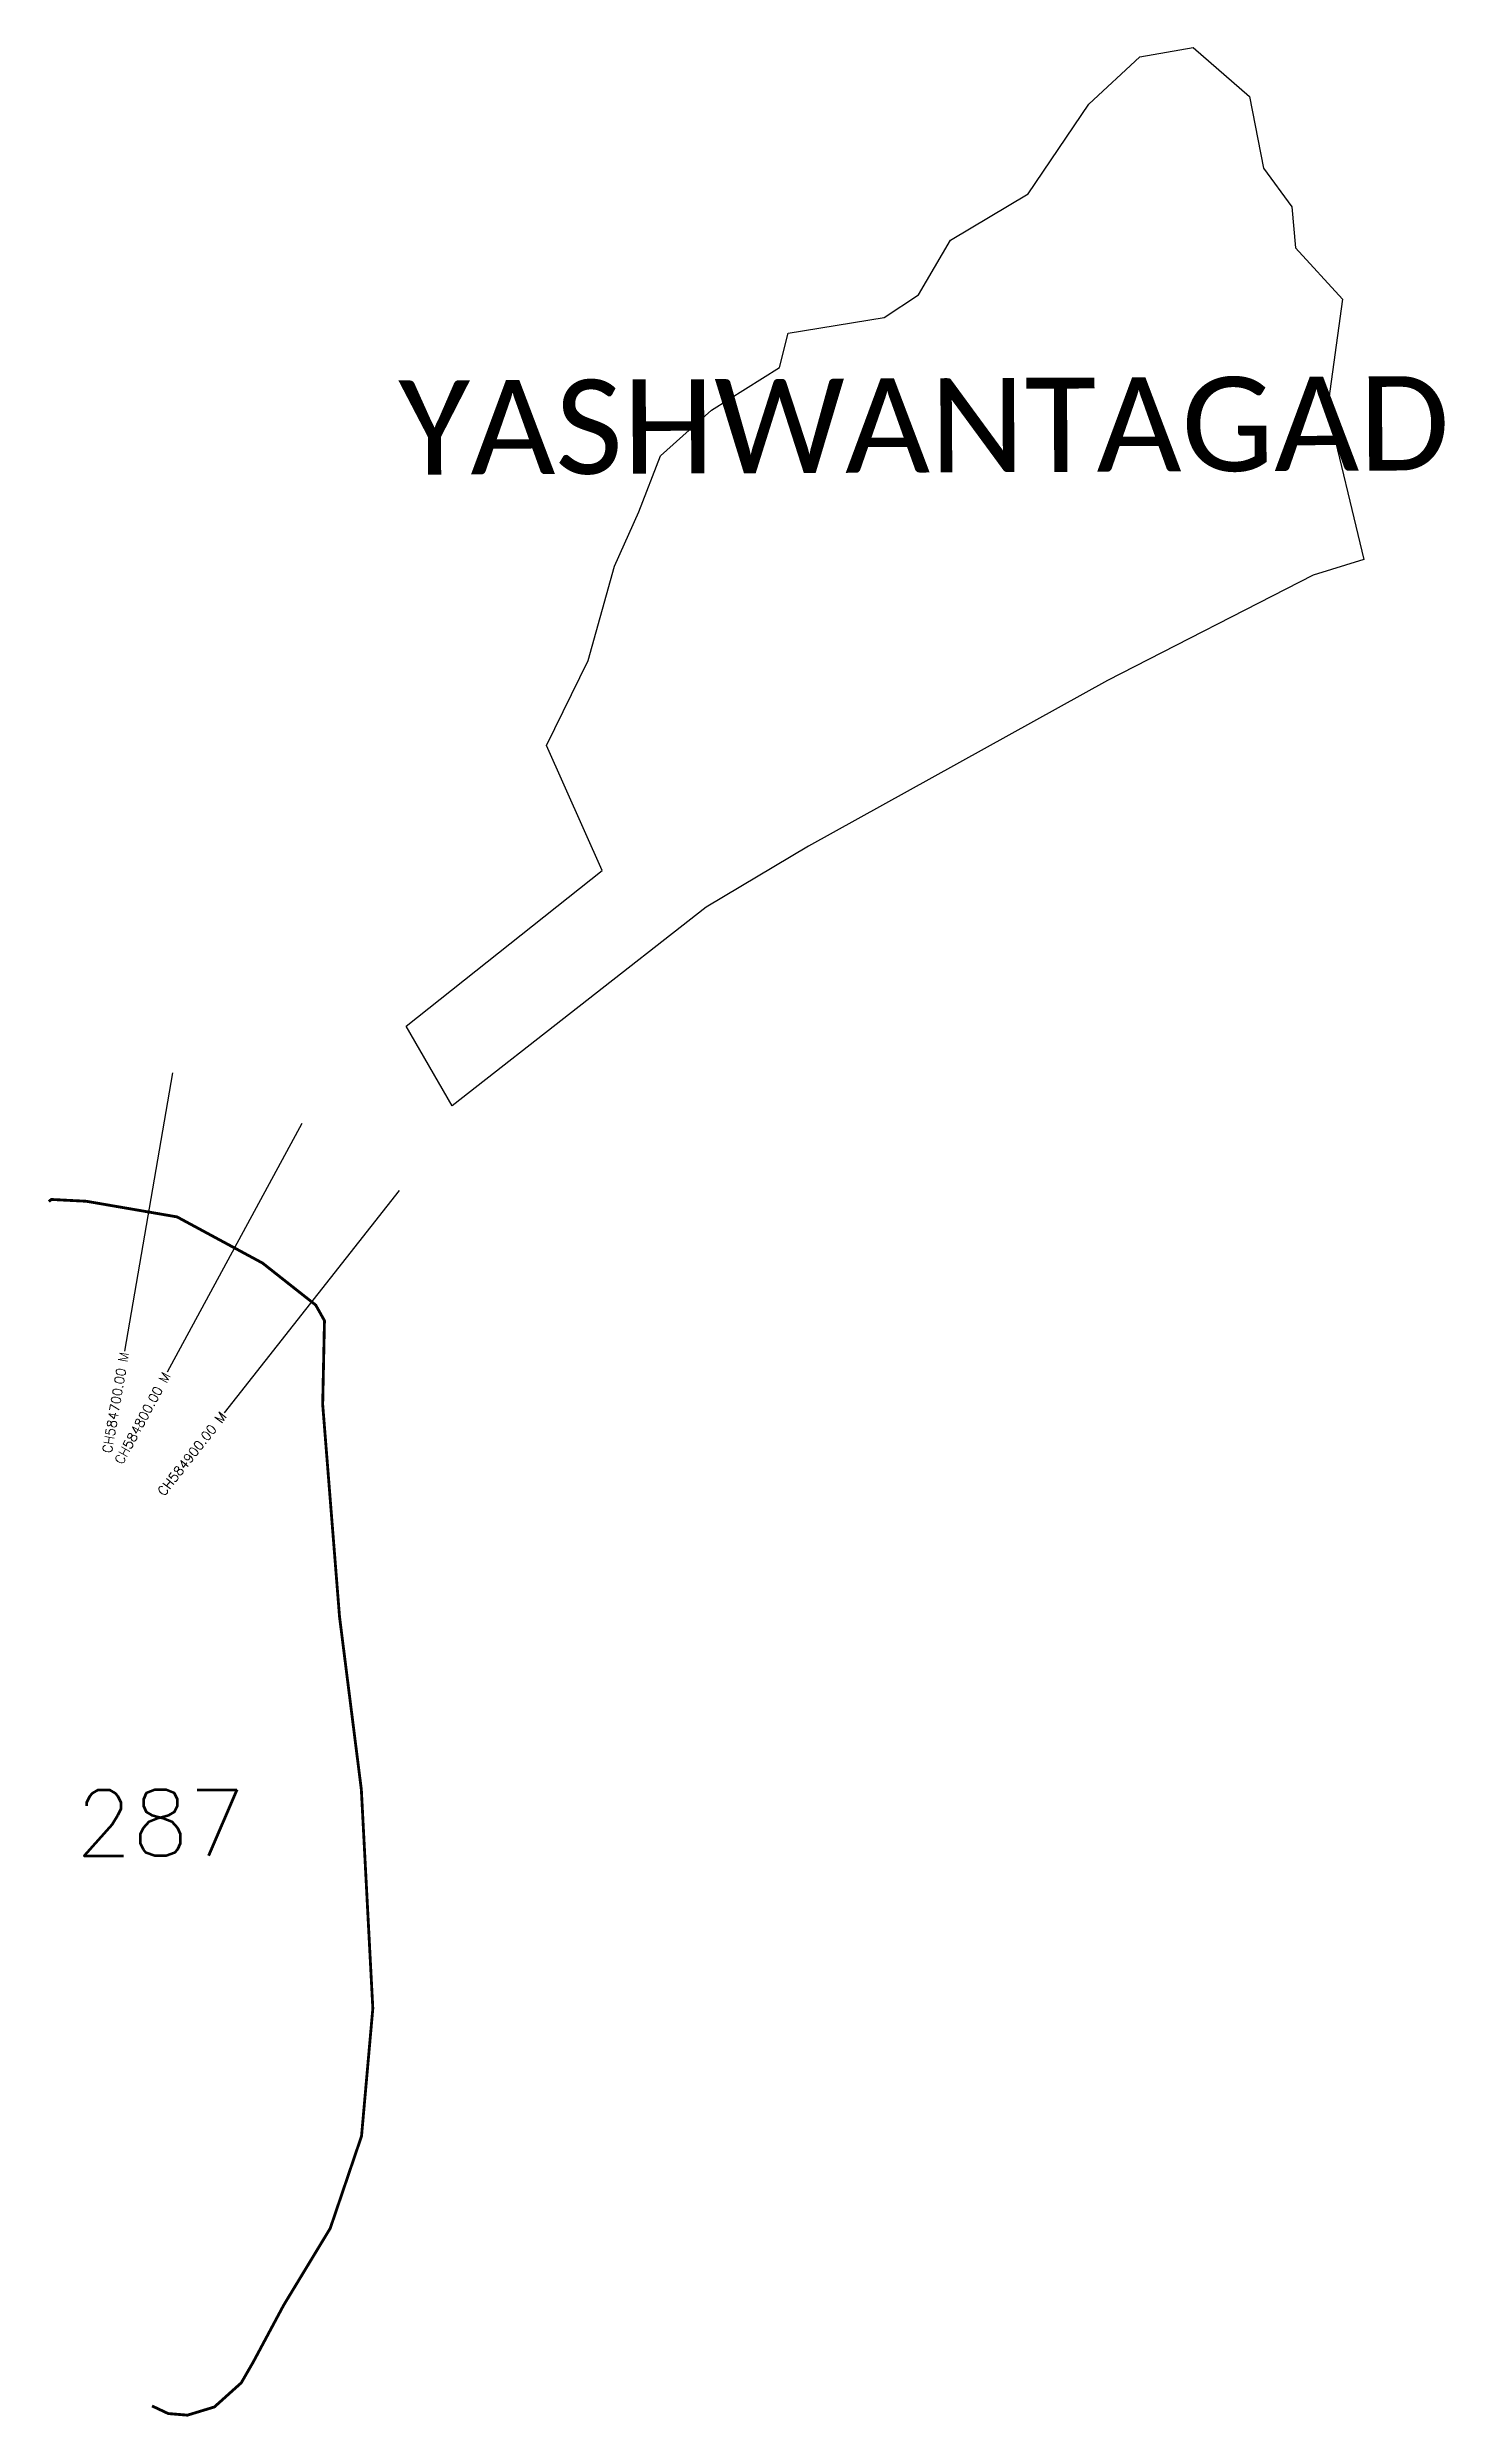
# Model space of a CAD drawing. Header units: metres. Extents: x 323853 to 325335, y 1837277 to 1839791.
import ezdxf
from ezdxf.enums import TextEntityAlignment as Align

# ---------------------------------------------------------------- set-up
doc = ezdxf.new("R2010")
doc.units = ezdxf.units.M
for name, color, linetype in [('CS', 134, 'Continuous'), ('CSMark', 6, 'Continuous'), ('NATURALLY PROTECTED', 3, 'Continuous'), ('VILLAGE NAME', 250, 'Continuous')]:
    doc.layers.add(name, color=color, linetype=linetype)
doc.styles.get("Standard").update_dxf_attribs({"font": 'simplex.shx'})

msp = doc.modelspace()

# ---------------------------------------------------------------- linework, layer by layer
at = {"color": 6, "flags": 128}
for points in [[(325068.3, 1839790.5), (325128, 1839738.3), (325142.7, 1839662.2), (325172.7, 1839621.5), (325176.8, 1839577.8), (325226.5, 1839523.4), (325210.8, 1839407.7), (325249.1, 1839247.2), (325195.5, 1839230.6), (324977.1, 1839118.7), (324660.2, 1838942.9), (324551.6, 1838878.2), (324282.1, 1838667.5), (324233.1, 1838752.1), (324441.2, 1838917.1), (324382, 1839049.8), (324426.1, 1839140.1), (324454.3, 1839240.1), (324480.1, 1839297.6), (324503.1, 1839357.1), (324557, 1839405.7), (324629.1, 1839450.8), (324638.6, 1839487.2), (324740.4, 1839504.1), (324776.9, 1839527.9), (324810.8, 1839586), (324893.2, 1839635.1), (324957.3, 1839730.3), (325011.5, 1839780.6)], [(325011.5, 1839780.6), (325068.3, 1839790.5)]]:
    msp.add_lwpolyline(points, dxfattribs=at)
at = {"layer": 'CS'}
for p, q in [((323985.4, 1838702.7), (323934.3, 1838407.1)), ((324122.4, 1838648.7), (323979.7, 1838384.8)), ((324225.6, 1838577.6), (324040.1, 1838341.8))]:
    msp.add_line(p, q, dxfattribs=at)
at = {"layer": 'NATURALLY PROTECTED', "const_width": 3, "flags": 128}
msp.add_lwpolyline([(323854, 1838566.1), (323856.8, 1838568.2), (323893.8, 1838566.3), (323990.1, 1838549.7), (324080.8, 1838500.7), (324137.2, 1838456.2), (324146.5, 1838439.6), (324144.6, 1838350.8), (324154.8, 1838222.2), (324162.5, 1838125.2), (324185.6, 1837942.3), (324197.8, 1837709.9), (324185.8, 1837574.4), (324152.6, 1837476.6), (324103.1, 1837394.9), (324071, 1837334.9), (324058.2, 1837312.7), (324029.7, 1837287.1), (324001.1, 1837278.4), (323980.7, 1837280.1), (323963.5, 1837288.2)], dxfattribs=at)

# ---------------------------------------------------------------- texts
at = {"insert": (323882.4, 1837941.7), "char_height": 70, "attachment_point": 1}
msp.add_mtext_dynamic_manual_height_columns('287', width=95.172, gutter_width=1, heights=[0], dxfattribs=at)
at = {"layer": 'CSMark'}
for s, rotation, p in [('CH584700.00 M', 80.1851, (323934.1, 1838406.1)), ('CH584800.00 M', 61.6065, (323979.2, 1838383.9)), ('CH584900.00 M', 51.8144, (324039.5, 1838341))]:
    msp.add_text(s, height=10, rotation=rotation, dxfattribs=at).set_placement(p, align=Align.MIDDLE_RIGHT)
at = {"layer": 'VILLAGE NAME', "insert": (324225, 1839437.1), "char_height": 100, "attachment_point": 1, "rotation": 0.2435}
msp.add_mtext_dynamic_manual_height_columns('{\\fCalibri|b0|i0|c0|p34;YASHWANTAGAD}', width=1643.097, gutter_width=779.9, heights=[0], dxfattribs=at)

doc.saveas('drawing.dxf')
